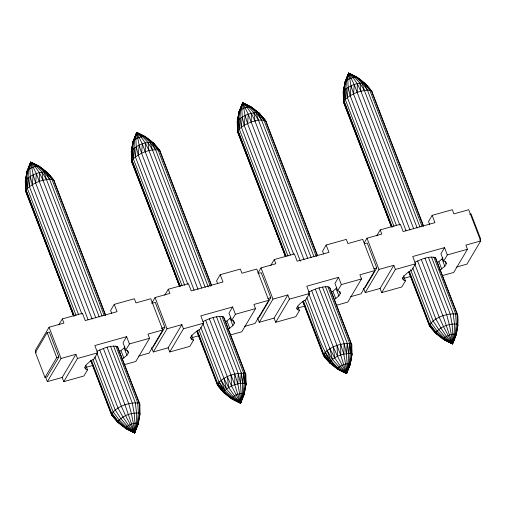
<?xml version="1.0" encoding="UTF-8"?>
<svg xmlns="http://www.w3.org/2000/svg" width="506" height="506" viewBox="0 0 506 506"><rect width="100%" height="100%" fill="white"/><g stroke="black" fill="none" stroke-linecap="round" stroke-linejoin="round"><path stroke-width="0.76" d="M92.086 319.058L39.316 181.578L39.398 172.736L35.047 166.594L30.739 162.192L27.191 170.838L25.3 181.243L25.585 191.078L73.541 315.959M198.055 289.388L145.285 151.908L145.367 143.059L141.016 136.924L136.709 132.515L133.16 141.161L131.269 151.572L131.554 161.408L179.51 286.288M304.024 259.711L251.254 122.231L251.337 113.382L246.985 107.247L242.678 102.838L239.129 111.491L237.238 121.895L237.523 131.731L285.479 256.612M409.993 230.034L357.223 92.554L357.306 83.711L352.954 77.57L348.647 73.168L345.098 81.814L343.207 92.219L343.492 102.054L391.448 226.935M202.963 321.588C208.839 318.723 215.265 316.161 221.919 316.427L243.62 372.96L242.507 383.067L242.285 393.282L240.597 403.162C231.153 399.506 222.937 393.124 217.289 384.699L196.714 331.101M308.255 292.247C314.334 289.23 320.981 286.478 327.888 286.75L349.589 343.283L348.476 353.365L348.248 363.65L346.566 373.485C337.123 369.829 328.906 363.447 323.258 355.022L302.683 301.424M197.359 330.563L217.65 383.428L223.994 391.321L231.824 398.93L240.597 403.162L243.955 393.491L245.435 383.428L245.771 374.383L224.069 317.85L223.456 316.933L221.919 316.427M342.132 370.987L346.566 373.485L350.253 364.263L349.912 363.852C345.566 363.289 340.873 365.376 337.717 368.311L337.584 368.836L346.566 373.485L350.108 364.839L352.005 354.447L351.74 344.706L351.126 343.789C341.392 342.587 328.824 346.787 323.258 355.022L329.659 362.511L337.793 369.26L346.566 373.485L349.912 363.852L351.404 353.726L351.74 344.706L330.038 288.173L329.425 287.256L327.888 286.75M234.898 399.942L240.597 403.162L244.139 394.509L246.036 384.143L245.771 374.383L245.157 373.466C235.423 372.258 222.855 376.464 217.289 384.699L223.69 392.188L231.615 398.513L240.597 403.162L239.616 393.763L237.82 383.909L238.225 373.301L216.524 316.769M303.328 300.893L323.619 353.751L329.659 362.511L337.717 368.311L346.566 373.485L345.592 364.13L343.783 354.206L344.194 343.625L322.493 287.092M131.813 155.342L131.554 161.408L179.516 285.713M343.751 95.995L343.492 102.054L391.454 226.365M105.691 315.187L54.047 180.648C48.304 172.325 40.214 165.785 30.739 162.192C26.027 171.129 26.679 181.388 25.585 191.078L73.547 315.39M211.66 285.517L160.016 150.978C154.273 142.648 146.183 136.114 136.709 132.515C131.996 141.459 132.648 151.711 131.554 161.408L132.395 162.35M317.629 255.84L265.985 121.301C260.242 112.971 252.152 106.437 242.678 102.838C237.965 111.782 238.617 122.035 237.523 131.731L285.77 256.776M423.598 226.163L371.954 91.624C366.211 83.3 358.122 76.76 348.647 73.168C343.935 82.105 344.586 92.364 343.492 102.054L344.333 103.003M198.94 329.767L218.953 381.891L223.994 391.321L231.748 397.982L240.597 403.162L243.475 395.3L244.139 394.509L244.309 391.606M349.444 365.623L350.108 364.839L350.196 363.384M76.052 315.346L27.229 188.162L28.583 169.478L30.739 162.192L39.367 166.322L47.627 172.97L53.434 179.731L105.64 315.744M182.021 285.675L133.198 158.486L134.552 139.801L136.709 132.515L145.336 136.652L153.596 143.299L159.403 150.054L211.331 285.333M287.99 255.998L239.167 128.809L240.521 110.125L242.678 102.838L251.305 106.975L259.565 113.622L265.372 120.384L317.3 255.656M393.959 226.321L345.136 99.138L346.49 80.454L348.647 73.168L357.274 77.298L360.886 80.833M88.139 319.805L35.648 183.058L36.356 173.685L30.739 162.192L27.052 171.42L27.438 171.844L30.739 162.192L39.708 166.733M194.108 290.128L141.617 153.381L142.325 144.008L136.709 132.515L133.021 141.743L133.407 142.167M300.355 261.191L247.586 123.711L248.294 114.331L242.678 102.838L238.99 112.073M406.046 230.78L353.555 94.034L354.263 84.66L348.647 73.168L344.959 82.396L345.345 82.82M218.953 381.891L224.854 390.271L232.235 397.387L240.597 403.162L241.109 393.428L240.445 383.32L241.254 372.903L219.553 316.37M304.916 300.09C316.914 325.105 319.216 359.285 346.566 373.485L347.078 363.795L346.408 353.618L347.224 343.226L325.522 286.693M240.717 401.758L240.597 403.162L233.133 396.653L226.429 388.987L221.116 380.196L200.825 327.338M452.655 342.41L452.535 343.808C443.092 340.158 434.875 333.77 429.227 325.352L408.652 271.754M78.493 314.39L29.386 186.467L30.303 176.379L29.892 168.662L30.739 162.192L37.703 166.12L44.092 171.888L49.525 179.168L102.016 315.915M184.747 285.447L135.355 156.79L136.272 146.702L135.861 138.986L136.709 132.515L144.988 136.709M290.431 255.037L241.324 127.114L242.241 117.031L241.83 109.315L242.678 102.838L251.646 107.38M396.4 225.366L347.293 97.443L348.21 87.355L347.799 79.638L348.647 73.168L357.615 77.709L363.099 82.029M223.456 316.933L245.157 373.466L243.228 393.295L240.597 403.162L234.442 395.837L228.731 387.552L223.987 378.456L202.849 323.391M329.425 287.256L351.126 343.789L349.191 363.662L346.566 373.485L344.738 372.106M81.928 314.118L32.258 184.728L33.2 174.943L30.739 162.192L34.142 164.178M187.897 284.442L138.227 155.051L139.169 145.266L136.709 132.515L143.672 136.443L150.061 142.218L155.494 149.498L208.27 286.978M293.588 254.031L244.196 125.374L245.138 115.596L242.678 102.838L249.641 106.772L256.03 112.541L261.463 119.821L313.954 256.567M399.835 225.094L350.165 95.704L351.107 85.919L348.647 73.168L355.61 77.095L361.999 82.864L367.432 90.144L419.923 226.89M30.474 164.444L30.739 162.192L36.533 166.265L42.03 172.148L46.501 179.567L99.271 317.047M136.531 134.02L136.709 132.515L140.788 134.906M242.5 104.344L242.678 102.838L247.44 105.627M350.253 364.263L352.005 354.447L351.891 352.903M27.191 170.838L25.3 181.243L27.191 170.838C30.069 167.802 34.522 166.291 38.646 166.132L45.755 171.913L51.89 179.225L104.103 315.238M133.16 141.161L131.269 151.572L133.16 141.161C136.038 138.125 140.491 136.614 144.615 136.456L151.724 142.237L157.859 149.555L210.351 286.295M90.745 360.778L111.32 414.376C116.968 422.795 125.184 429.183 134.628 432.832L138.17 424.186L139.801 414.895M239.129 111.491L237.238 121.895L239.129 111.491C242.007 108.448 246.46 106.937 250.584 106.779L257.693 112.56L263.828 119.878L316.32 256.624M244.139 394.509L246.036 384.143L245.638 378.741M345.098 81.814L343.207 92.219L345.098 81.814C347.976 78.778 352.429 77.266 356.553 77.108L363.662 82.889L369.797 90.201L422.01 226.214M350.108 364.839L351.74 355.547M414.901 262.241C421.188 259.433 428.392 255.827 435.394 257.579L457.709 315.036C458.79 324.896 456.943 334.921 452.535 343.808L443.762 339.583L435.932 331.968L429.588 324.08L409.297 271.216M96.994 351.265C103.281 348.457 110.485 344.852 117.487 346.604L139.801 404.06L140.08 413.902L138.17 424.186M145.557 137.689L145.677 137.056M357.495 78.341L357.615 77.709M73.617 315.883L25.92 189.693L25.566 180.13L27.691 170.206M179.586 286.213L131.889 160.022L131.535 150.453L133.66 140.529M285.555 256.536L237.858 130.346L237.504 120.776L239.629 110.858M391.524 226.859L343.827 100.669L343.473 91.105L345.598 81.181M457.215 328.033L457.709 325.87M137.246 425.691L134.628 432.832L125.646 428.184L125.779 427.659C128.891 424.648 133.717 422.548 138.062 423.212L138.334 423.617L134.628 432.832L125.855 428.607L118.024 420.992L111.681 413.105L91.39 360.24M231.615 398.513C234.076 394.863 239.623 393.054 243.955 393.491L244.297 393.896L240.597 403.162L231.621 386.116L227.371 376.793L205.67 320.26M443.553 339.159L443.686 338.634C446.798 335.623 451.624 333.524 455.969 334.188L456.077 335.162L455.413 335.952L452.535 343.808L443.553 339.159L435.628 332.84L429.227 325.352C434.793 317.117 447.361 312.91 457.095 314.112L457.709 315.036M29.993 165.215L30.739 162.192L31.986 163.103M136.146 134.786L136.709 132.515L142.502 136.588L147.999 142.471L152.47 149.89L205.24 287.37M241.931 105.868L242.678 102.838L248.471 106.911L253.968 112.794L258.44 120.219L311.209 257.699M347.711 76.95L348.647 73.168L352.049 75.154M135.538 429.303L134.628 432.832L130.194 430.334M241.324 400.335L240.597 403.162L234.778 384.851L209.339 318.78M347.477 369.956L346.566 373.485L339.128 367.008L332.379 359.292L327.085 350.525L306.794 297.661M453.262 340.987L452.535 343.808L448.101 341.31M120.479 424.034L118.088 422.605L111.32 414.376C116.886 406.141 129.454 401.935 139.188 403.137L139.801 404.06L139.555 408.272M351.379 345.977L351.74 344.706M134.166 139.941L136.709 132.515L137.955 133.432M240.394 109.524L242.678 102.838M346.616 79.107L348.647 73.168L354.44 77.241L359.937 83.123L364.409 90.542L417.184 228.023M118.088 422.605L117.721 421.865C122.338 415.571 131.927 412.2 139.599 413.181L140.08 413.902M217.289 384.699L224.057 392.934L223.69 392.188C228.263 385.882 237.769 382.637 245.435 383.428L246.036 384.143M352.005 354.447L351.404 353.726C343.745 352.948 334.188 356.167 329.659 362.511L330.026 363.257L331.209 363.719M439.6 335.978L435.995 333.58L435.628 332.84C440.245 326.547 449.834 323.176 457.506 324.156L457.987 324.877L456.241 334.592L452.535 343.808L443.686 338.634L435.932 331.968M349.184 366.338L346.566 373.485L340.437 366.192L334.687 357.85L329.956 348.786L308.818 293.72M138.669 356.053L149.055 353.144L162.793 329.975L150.807 298.749L135.969 302.904L134.368 298.742L114.236 304.378L117.031 311.664L85.242 320.57L82.446 313.277L62.314 318.919L63.908 323.081L49.076 327.237L35.338 350.405L36.173 352.581M47.172 332.606L35.401 352.467L44.99 377.451L47.109 376.856L58.879 356.996L49.291 332.012L47.172 332.606L56.761 357.59L44.99 377.451M58.778 324.877L62.314 318.919M45.654 377.274L47.324 381.632L61.062 358.463L75.9 354.314L77.494 358.476L63.762 381.644L62.162 377.476L75.9 354.314M114.236 304.378L110.618 310.488L111.731 313.404M85.837 365.522L87.519 369.892L83.895 376.002L63.762 381.644M121.889 359.317L126.924 355.288L128.341 352.903L127.955 351.107L125.798 350.044L129.422 343.935L126.626 336.648L94.831 345.547L97.633 352.834L94.008 358.944L89.486 361.879L86.387 364.649L84.976 367.033L85.362 368.836L87.519 369.892M126.626 336.648L123.002 342.758L125.798 350.044M119.093 352.031L124.128 348.002L124.837 346.806M151.901 302.86L155.045 297.56L169.877 293.41L168.283 289.242L188.415 283.607L191.211 290.893L223.001 281.987L220.205 274.701L240.337 269.065L241.938 273.227L256.776 269.072L268.762 300.305L255.024 323.473L244.638 326.376M164.747 295.2L168.283 289.242M162.793 329.975L147.954 334.131L149.555 338.293L135.817 361.461L123.888 364.807M153.078 347.179L164.848 327.325L155.26 302.341L151.73 303.328M151.623 347.603L153.293 351.961L167.031 328.792L181.869 324.637L183.463 328.799L169.731 351.967L168.131 347.805L181.869 324.637M220.205 274.701L216.587 280.811L217.7 283.727M191.527 335.117L193.488 340.222L189.864 346.332L169.731 351.967M227.858 329.64L232.893 325.611L234.31 323.226L233.924 321.43L231.767 320.368L235.391 314.258L232.596 306.971L200.8 315.877L203.602 323.163L199.978 329.273L195.455 332.202L192.356 334.978L190.945 337.363L191.331 339.159L193.488 340.222M232.596 306.971L228.971 313.081L231.767 320.368M225.708 321.936L230.097 318.325L230.806 317.135M257.87 273.183L261.014 267.889L275.846 263.734L274.252 259.572L294.384 253.93L297.18 261.216L328.97 252.317L326.174 245.03L346.306 239.389L347.907 243.557L362.745 239.401L374.731 270.628L360.993 293.796L350.607 296.706M270.716 265.524L274.252 259.572M268.762 300.305L253.923 304.454L255.524 308.622L241.786 331.791L230.603 334.921M258.408 273.455L261.229 272.664L270.818 297.648L259.047 317.509L257.636 317.901M257.87 318.654L259.262 322.284L273 299.116L287.838 294.96L289.432 299.122L275.7 322.29L274.1 318.129L287.838 294.96M326.174 245.03L322.556 251.14L323.669 254.05M297.775 306.174L299.457 310.545L295.833 316.655L275.7 322.29M334.479 299.546L338.862 295.94L340.279 293.556L339.893 291.753L337.736 290.691L341.36 284.587L338.565 277.301L306.769 286.2L309.571 293.486L305.947 299.596L301.424 302.525L298.325 305.301L296.914 307.686L297.3 309.482L299.457 310.545M338.565 277.301L334.94 283.404L337.736 290.691M331.032 292.683L336.066 288.654L336.775 287.459M364.238 242.848L366.983 238.212L381.815 234.057L380.221 229.895L400.354 224.253L403.149 231.546L434.939 222.64L432.143 215.354L452.275 209.718L453.876 213.88L468.714 209.724L480.7 240.951L466.962 264.119L456.576 267.029M376.685 235.853L380.221 229.895M374.731 270.628L359.892 274.783L361.493 278.945L347.755 302.114L336.572 305.245M365.016 287.832L376.787 267.971L367.198 242.988L364.377 243.784M363.561 288.249L365.231 292.607L378.969 269.439L393.807 265.283L395.401 269.451L381.669 292.62L380.069 288.452L393.807 265.283M432.143 215.354L428.525 221.464L429.638 224.379M403.465 275.77L405.426 280.868L401.802 286.978L381.669 292.62M439.796 270.293L444.831 266.264L446.248 263.879L445.862 262.083L443.705 261.02L447.329 254.91L444.534 247.624L412.738 256.523L415.54 263.809L411.916 269.919L407.393 272.854L404.294 275.625L402.884 278.009L403.269 279.812L405.426 280.868M444.534 247.624L440.909 253.734L443.705 261.02M437.646 262.589L442.035 258.977L442.744 257.782M480.7 240.951L465.862 245.106L467.462 249.268L453.724 272.437L442.541 275.574M479.852 240.217L480.637 238.889L471.048 213.911L469.638 214.304M25.566 180.13C31.037 174.874 39.392 171.275 47.026 172.255L54.047 180.648L51.251 177.891M131.535 150.453C137.006 145.197 145.361 141.598 152.995 142.578L160.016 150.978L158.897 149.871M237.504 120.776C242.975 115.526 251.33 111.921 258.964 112.901L265.985 121.301L263.746 119.093M343.473 91.105C348.944 85.849 357.299 82.25 364.934 83.231L371.954 91.624L370.278 89.973M53.434 179.731C43.706 178.251 32.896 182.957 25.92 189.693L74.464 316.149M159.403 150.054C149.675 148.581 138.865 153.28 131.889 160.022L180.433 286.472M265.372 120.384C255.644 118.904 244.834 123.609 237.858 130.346L286.118 256.061M423.269 225.98L371.341 90.707C361.613 89.227 350.803 93.933 343.827 100.669L392.371 227.124M56.761 357.59L58.879 356.996M161.319 328.312L164.848 327.325M267.997 298.439L270.818 297.648M373.966 268.762L376.787 267.971M77.494 358.476L97.633 352.834M129.422 343.935L149.555 338.293M183.463 328.799L203.602 323.163M235.391 314.258L255.524 308.622M289.432 299.122L309.571 293.486M341.36 284.587L361.493 278.945M395.401 269.451L415.54 263.809M447.329 254.91L467.462 249.268M86.393 367.236L93.205 365.326M192.362 337.559L199.174 335.649M298.331 307.882L305.143 305.978M404.3 278.211L410.36 276.516M47.324 381.632L62.162 377.476M153.293 351.961L168.131 347.805M259.262 322.284L274.1 318.129M365.231 292.607L380.069 288.452M445.571 339.88L444.432 339.842L442.016 337.907M127.657 428.905L126.525 428.867L124.71 427.418M208.883 362.125L217.903 385.616L218.927 385.952M257.712 112.326L259.565 113.622M150.503 141.142L153.596 143.299M44.534 170.813L45.768 171.679M349.893 74.078L348.647 73.168L349.703 74.218M133.413 431.915L134.628 432.832L138.062 423.212L139.599 413.181L139.188 403.137L117.487 346.604M364.314 82.984L371.341 90.707M111.32 414.376L117.721 421.865L125.646 428.184M334.232 366.135L338.463 369.519M225.847 393.877L231.286 398.228M122.294 425.483L123.502 426.45M323.619 353.751L329.963 361.645L337.717 368.311L330.81 360.576L327.085 350.525M118.024 420.992L125.779 427.659L134.628 432.832L137.373 422.984L138.391 412.782L137.651 402.637L115.95 346.104M136.709 132.515L136.86 134.077L136.709 132.515L137.765 133.565M434.559 331.266L429.841 326.269L409.265 272.671M436.128 332.929L437.178 334.042M325.447 357.609L323.872 355.946L322.746 353.005M327.015 359.273L328.59 360.942M217.903 385.616L223.146 391.17M116.127 419.733L111.934 415.293L95.02 371.24M429.227 325.352L435.995 333.58M323.258 355.022L330.026 363.257M364.934 83.231L369.797 90.201M258.964 112.901L263.828 119.878M152.995 142.578L157.859 149.555M47.026 172.255L51.89 179.225M429.588 324.08L435.628 332.84M217.65 383.428L223.69 392.188M111.681 413.105L117.721 421.865M324.922 352.22L329.963 361.645M363.662 82.889L367.432 90.144M257.693 112.56L261.463 119.821M151.724 142.237L155.494 149.498M45.755 171.913L49.525 179.168M311.639 290.583L333.34 347.116L337.578 356.414L346.566 373.485L340.734 355.155L315.308 289.103M357.306 83.711L360.923 91.365L413.699 228.845M251.337 113.382L254.954 121.042L307.73 258.522M145.367 143.059L148.985 150.712L201.761 288.192M39.398 172.736L43.016 180.389L95.792 317.869M345.484 105.937L344.618 103.736L345.465 105.956M346.629 108.866L347.495 111.067M29.873 200.825L30.733 203.026M445.406 261.691L446.248 263.879M442.035 258.977L444.831 266.264M438.942 261.747L441.738 269.034M435.394 257.579L457.095 314.112L457.506 324.156L455.969 334.188L452.535 343.808L444.268 337.951L436.956 330.766L430.891 322.543L410.6 269.679M433.857 257.08L455.558 313.612L456.298 323.758L455.28 333.96L452.535 343.808L445.229 337.192L438.651 329.438L433.054 320.848L412.763 267.984M431.491 257.023L453.193 313.556L454.445 323.714L454.224 333.935L452.535 343.808L446.513 336.414L440.903 328.071L435.925 319.109L414.787 264.043M428.462 257.415L450.163 313.948L452.073 324.023L452.87 334.112L452.535 343.808L443.56 326.762L439.309 317.439L417.608 260.906M424.983 258.237L446.684 314.77L449.341 324.669L451.314 334.479L452.535 343.808L442.978 315.965L421.277 259.426M346.591 108.91L348.002 112.598M349.134 115.551L350.544 119.245M351.676 122.199L352.524 124.413M355.629 132.534L356.477 134.748M358.172 139.175L360.145 144.349M360.708 145.823L362.688 150.99M363.251 152.464L364.662 156.158M365.794 159.112L367.204 162.805M368.336 165.759L376.806 187.903M377.368 189.383L379.348 194.551M379.911 196.024L381.891 201.192M382.454 202.672L384.427 207.839M384.996 209.313L391.492 226.296M402.428 277.623L403.269 279.812M366.983 238.212L378.969 269.439M339.437 291.367L340.279 293.556M336.066 288.654L338.862 295.94M332.973 291.424L335.769 298.711M319.014 287.914L340.715 344.447L343.783 354.206M240.907 139.321L241.754 141.535M246.833 154.823L248.813 159.991M249.376 161.471L251.355 166.638M251.918 168.112L253.892 173.28M255.024 176.233L255.872 178.454M257.567 182.881L258.692 185.835M260.109 189.522L261.798 193.956M262.646 196.17L268.016 210.199M268.578 211.672L270.552 216.84M271.121 218.32L273.095 223.488M273.657 224.961L285.523 255.966M303.018 301.614L322.183 351.537M296.737 308.027L297.3 309.482M261.014 267.889L273 299.116M233.19 320.311L234.31 323.226M230.097 318.325L232.893 325.611M227.004 321.101L229.8 328.388M213.045 317.591L234.746 374.124L237.82 383.909M138.606 178.593L140.017 182.286M141.149 185.24L142.559 188.928M143.691 191.882L145.102 195.575M146.228 198.529L147.075 200.743M148.77 205.17L150.465 209.604M151.313 211.818L154.703 220.679M155.266 222.153L157.246 227.32M157.809 228.794L159.219 232.488M160.351 235.442L161.762 239.136M162.894 242.083L164.305 245.777M165.43 248.731L179.269 284.903M197.327 332.018L203.248 347.439M203.81 348.906L205.784 354.048M206.347 355.516L208.32 360.651M190.49 336.971L191.331 339.159M155.045 297.56L167.031 328.792M127.499 350.715L128.341 352.903M124.128 348.002L126.924 355.288M121.035 350.772L123.831 358.058M113.584 346.047L135.285 402.58L136.538 412.738L136.316 422.959L134.628 432.832L126.361 426.975L119.049 419.79L112.983 411.568L92.971 359.437M110.555 346.439L132.256 402.972L134.166 413.048L134.963 423.136L134.628 432.832L127.322 426.216L120.744 418.462L115.147 409.873L94.856 357.008M107.076 347.261L128.777 403.794L131.434 413.693L133.407 423.503L134.628 432.832L128.606 425.438L122.996 417.096L118.018 408.133L96.88 353.068M103.369 348.451L125.071 404.99L134.628 432.832L125.652 415.787L121.402 406.463L99.701 349.931M27.273 194.241L28.121 196.454M29.816 200.888L31.227 204.576M32.352 207.53L33.769 211.223M34.895 214.177L36.305 217.865M37.438 220.818L38.848 224.512M39.98 227.466L40.828 229.68M42.523 234.107L43.371 236.321M43.933 237.801L45.907 242.969M46.476 244.442L48.449 249.61M49.012 251.09L50.992 256.257M51.555 257.731L52.966 261.425M54.098 264.379L55.793 268.806M56.64 271.02L65.11 293.17M65.672 294.65L67.652 299.818M68.215 301.291L70.195 306.459M70.758 307.939L73.585 315.32M90.795 360.228L91.921 363.163M92.484 364.63L94.458 369.772M84.799 367.375L85.362 368.836M49.076 327.237L61.062 358.463M354.263 84.66L357.223 92.554M248.294 114.331L251.254 122.231M142.325 144.008L145.285 151.908M36.356 173.685L39.316 181.578M221.116 380.196L224.854 390.271M361.999 82.864L364.409 90.542M256.03 112.541L258.44 120.219M150.061 142.218L152.47 149.89M44.092 171.888L46.501 179.567M351.107 85.919L353.555 94.034M245.138 115.596L247.586 123.711M139.169 145.266L141.617 153.381M33.2 174.943L35.648 183.058M348.21 87.355L350.165 95.704M242.241 117.031L244.196 125.374M136.272 146.702L138.227 155.051M30.303 176.379L32.258 184.728M223.987 378.456L226.429 388.987M329.956 348.786L332.379 359.292M344.194 343.625L346.408 353.618M238.225 373.301L240.445 383.32M345.908 88.79L347.293 97.443M239.939 118.467L241.324 127.114M133.97 148.144L135.355 156.79M28.001 177.815L29.386 186.467M227.371 376.793L228.731 387.552M333.34 347.116L334.687 357.85M347.224 343.226L348.476 353.365M241.254 372.903L242.507 383.067M359.937 83.123L360.923 91.365M253.968 112.794L254.954 121.042M147.999 142.471L148.985 150.712M42.03 172.148L43.016 180.389M344.333 90.081L345.136 99.138M238.364 119.751L239.167 128.809M132.395 149.428L133.198 158.486M26.426 179.105L27.229 188.162M351.436 346.749L351.778 351.366M349.589 343.283L350.139 353.384M243.62 372.96L244.17 383.086M231.04 375.313L231.621 386.116M337.009 345.636L337.578 356.414M351.411 346.718L351.575 351.132M245.657 382.277L245.771 385.224M351.126 343.789L351.404 353.726M245.157 373.466L245.435 383.428M340.715 344.447L340.734 355.155M234.746 374.124L234.778 384.851M239.224 134.874L238.364 132.68L239.211 134.893"/></g></svg>
